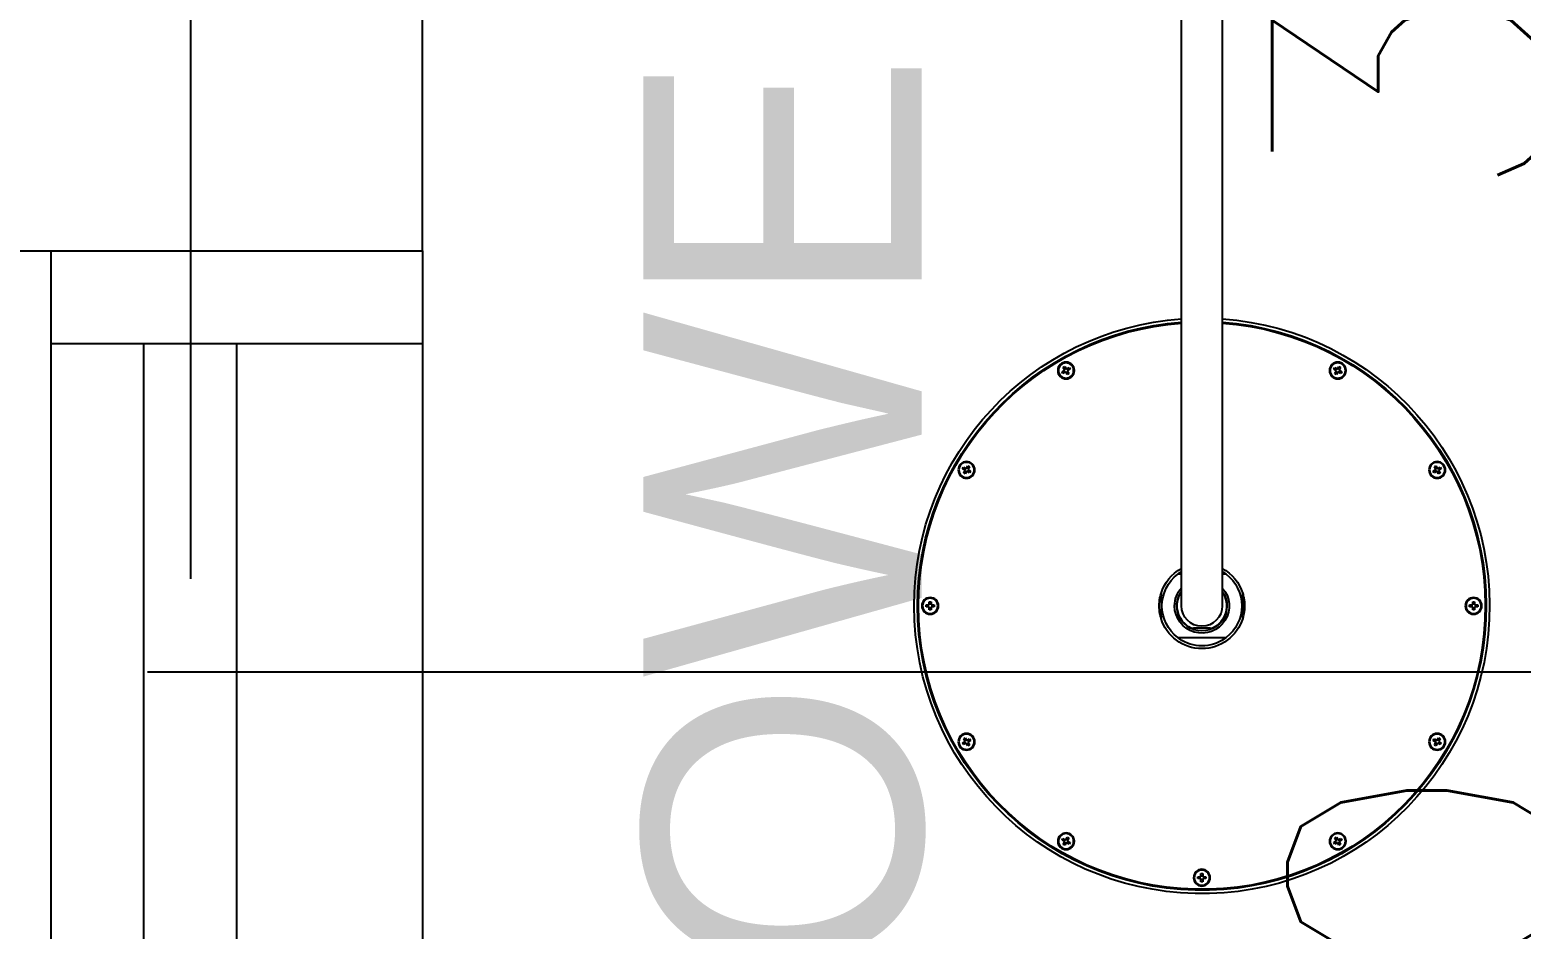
# Model space of a CAD drawing. Header units: centimetres. Extents: x -3744 to 3813, y -6963 to 3597.
# Drawn here: x -1671.1 to -1590.8, y 2651.5 to 2699.9 of the extents above; entities that cross this region are included whole.
import ezdxf

# ---------------------------------------------------------------- set-up
doc = ezdxf.new("R2010")
doc.units = ezdxf.units.CM
doc.header["$LTSCALE"] = 100
doc.header["$MEASUREMENT"] = 0
doc.linetypes.add('GRID$0$GRID$0$XREF GRID$0$GRIDS$0$CENTER', pattern=[2, 1.25, -0.25, 0.25, -0.25])
for name, color, linetype in [('A0-01 FLOOR PLANS$0$BATH FIXTURES', 85, 'Continuous'), ('A0-01 FLOOR PLANS$0$DIM IN', 1, 'Continuous'), ('A0-01 FLOOR PLANS$0$TEXT', 3, 'Continuous'), ('A0-01 FLOOR PLANS$0$WALL-01', 7, 'Continuous'), ('A0-01 FLOOR PLANS$0$WINDOW', 1, 'Continuous'), ('GRID$0$XREF GRID', 11, 'GRID$0$GRID$0$XREF GRID$0$GRIDS$0$CENTER'), ('SOURROUNDING$0$DIM IN', 1, 'Continuous'), ('SOURROUNDING$0$KERBSTONE', 11, 'Continuous'), ('WALL-03', 2, 'Continuous')]:
    doc.layers.add(name, color=color, linetype=linetype)
doc.styles.add('A0-01 FLOOR PLANS$0$22', font='romans.shx')
doc.styles.add('A0-01 FLOOR PLANS$0$ART-PS-1', font='arial.ttf', dxfattribs={"height": 20})
doc.dimstyles.new('A0-01 FLOOR PLANS$0$100', dxfattribs={"dimtxt": 15, "dimasz": 10, "dimexe": 8, "dimexo": 12, "dimgap": 6, "dimtad": 1, "dimdec": 0, "dimzin": 0, "dimdsep": 46, "dimtxsty": 'A0-01 FLOOR PLANS$0$22', "dimblk": 'A0-01 FLOOR PLANS$0$_ARCHTICK', "dimcen": 30, "dimdle": 8, "dimclrd": 1, "dimclre": 1, "dimclrt": 2, "dimadec": 0, "dimazin": 0, "dimtfac": 1, "dimtdec": 0, "dimtmove": 2, "dimatfit": 3, "dimldrblk": 'A0-01 FLOOR PLANS$0$_OBLIQUE', "dimfxl": 100, "dimtolj": 1, "dimtzin": 0, "dimarcsym": 0})

# ---------------------------------------------------------------- blocks, each defined once
blk = doc.blocks.new('GRID')
at = {"layer": 'GRID$0$XREF GRID'}
for p, q in [((-1767.500000000025, 2960.330839349382, 0.00416170728823173), (-1767.500000000025, 522.762848804533)), ((-1969.804241438601, 2630.31999999984), (-230.2361929991446, 2630.319999999839))]:
    blk.add_line(p, q, dxfattribs=at)
blk = doc.blocks.new('A0-01 FLOOR PLANS$0$_ARCHTICK')
at = {"color": 0, "linetype": 'ByBlock', "const_width": 0.15}
blk.add_lwpolyline([(-0.5, -0.5), (0.5, 0.5)], dxfattribs=at)
blk = doc.blocks.new('*D1949')
at = {"layer": 'A0-01 FLOOR PLANS$0$DIM IN', "color": 1, "lineweight": -2, "transparency": 16777216}
for p, q in [((-1755, 2608.665246053815), (-1755, 2570.851951883011)), ((-1520, 2608.665246053815), (-1520, 2570.851951883011)), ((-1763, 2578.851951883011), (-1662.785714285714, 2578.851951883011)), ((-1512, 2578.851951883011), (-1612.214285714286, 2578.851951883011))]:
    blk.add_line(p, q, dxfattribs=at)
at = {"layer": 'Defpoints', "color": 0, "transparency": 16777216}
for p in [(-1755, 2620.665246053815), (-1520, 2620.665246053815), (-1755, 2578.851951883011)]:
    blk.add_point(p, dxfattribs=at)
at = {"layer": 'A0-01 FLOOR PLANS$0$DIM IN', "color": 1, "lineweight": -2, "transparency": 16777216, "xscale": 10, "yscale": 10, "zscale": 10, "rotation": 180}
blk.add_blockref('A0-01 FLOOR PLANS$0$_ARCHTICK', (-1755, 2578.851951883011), dxfattribs=at)
at = {"layer": 'A0-01 FLOOR PLANS$0$DIM IN', "color": 1, "lineweight": -2, "transparency": 16777216, "xscale": 10, "yscale": 10, "zscale": 10}
blk.add_blockref('A0-01 FLOOR PLANS$0$_ARCHTICK', (-1520, 2578.851951883011), dxfattribs=at)
at = {"layer": 'A0-01 FLOOR PLANS$0$DIM IN', "color": 2, "transparency": 16777216, "insert": (-1637.5, 2578.851951883011), "char_height": 15, "attachment_point": 5, "style": 'A0-01 FLOOR PLANS$0$22'}
blk.add_mtext('\\A1;235', dxfattribs=at)
blk = doc.blocks.new('A0-01 FLOOR PLANS$0$_OBLIQUE')
at = {"color": 0, "linetype": 'ByBlock'}
blk.add_line((-0.5, -0.5), (0.5, 0.5), dxfattribs=at)
blk = doc.blocks.new('A0-01 FLOOR PLANS$0$ALW05')
at = {"layer": 'A0-01 FLOOR PLANS$0$WINDOW'}
for p, q in [((-1774.999999999999, 2578.000000000005), (-1774.999999999999, 2648.000000000005)), ((-1769.999999999999, 2578.000000000005), (-1769.999999999999, 2648.000000000005)), ((-1764.999999999999, 2578.000000000005), (-1764.999999999999, 2648.000000000005)), ((-1754.999999999998, 2648.000000000005), (-1754.999999999999, 2578.000000000005))]:
    blk.add_line(p, q, dxfattribs=at)
for points in [[(-1774.999999999998, 2653.000000000005), (-1754.999999999998, 2653.000000000005), (-1754.999999999998, 2648.000000000005), (-1774.999999999998, 2648.000000000005)], [(-1774.999999999999, 2578.000000000005), (-1754.999999999999, 2578.000000000005), (-1754.999999999999, 2573.000000000005), (-1774.999999999999, 2573.000000000005)]]:
    blk.add_lwpolyline(points, close=True, dxfattribs=at)
blk = doc.blocks.new('*D2051')
at = {"layer": 'A0-01 FLOOR PLANS$0$DIM IN', "color": 1, "lineweight": -2, "transparency": 16777216}
for p, q in [((-1687.378761842528, 2565.000000000006), (-1687.378761842528, 2661.000000000006)), ((-1689.604822714541, 2653.000000000006), (-1679.378761842528, 2653.000000000006)), ((-1732.24711420771, 2573.000000000006), (-1679.378761842528, 2573.000000000006))]:
    blk.add_line(p, q, dxfattribs=at)
at = {"layer": 'Defpoints', "color": 0, "transparency": 16777216}
for p in [(-1701.604822714541, 2653.000000000006), (-1687.378761842528, 2653.000000000006), (-1744.24711420771, 2573.000000000006)]:
    blk.add_point(p, dxfattribs=at)
at = {"layer": 'A0-01 FLOOR PLANS$0$DIM IN', "color": 1, "lineweight": -2, "transparency": 16777216, "xscale": 10, "yscale": 10, "zscale": 10}
for p, rotation in [((-1687.378761842528, 2653.000000000006), 90), ((-1687.378761842528, 2573.000000000006), 270)]:
    blk.add_blockref('A0-01 FLOOR PLANS$0$_ARCHTICK', p, dxfattribs=dict(at, rotation=rotation))
at = {"layer": 'A0-01 FLOOR PLANS$0$DIM IN', "color": 2, "transparency": 16777216, "insert": (-1700.878761842527, 2613.000000000006), "char_height": 15, "attachment_point": 5, "rotation": 90, "style": 'A0-01 FLOOR PLANS$0$22'}
blk.add_mtext('\\A1;80', dxfattribs=at)
blk = doc.blocks.new('*D2070')
at = {"layer": 'A0-01 FLOOR PLANS$0$DIM IN', "color": 1, "lineweight": -2, "transparency": 16777216}
for p, q in [((-1687.378761842532, 2645.000000000006), (-1687.378761842532, 2691.000000000007)), ((-1689.604822714541, 2683.000000000007), (-1679.378761842532, 2683.000000000007)), ((-1689.604822714541, 2653.000000000006), (-1679.378761842532, 2653.000000000006))]:
    blk.add_line(p, q, dxfattribs=at)
at = {"layer": 'Defpoints', "color": 0, "transparency": 16777216}
for p in [(-1701.604822714541, 2683.000000000007), (-1687.378761842532, 2683.000000000007), (-1701.604822714541, 2653.000000000006)]:
    blk.add_point(p, dxfattribs=at)
at = {"layer": 'A0-01 FLOOR PLANS$0$DIM IN', "color": 1, "lineweight": -2, "transparency": 16777216, "xscale": 10, "yscale": 10, "zscale": 10}
for p, rotation in [((-1687.378761842532, 2683.000000000007), 90), ((-1687.378761842532, 2653.000000000006), 270)]:
    blk.add_blockref('A0-01 FLOOR PLANS$0$_ARCHTICK', p, dxfattribs=dict(at, rotation=rotation))
at = {"layer": 'A0-01 FLOOR PLANS$0$DIM IN', "color": 2, "transparency": 16777216, "insert": (-1701.710268520677, 2668.000000000006), "char_height": 15, "attachment_point": 5, "rotation": 90, "style": 'A0-01 FLOOR PLANS$0$22'}
blk.add_mtext('\\A1;30', dxfattribs=at)
blk = doc.blocks.new('A0-01 FLOOR PLANS$0$Bath_ShowerHead_D-31_01')
for p, q in [((-1.100000000000364, -13.16999995529659), (-1.100000000000364, -45.06999995529713)), ((1.100000000000364, -45.06999995529713), (1.100000000000364, -13.16999995529659)), ((-7.388301270189913, -36.42308677370329), (-7.53552558883348, -36.50808677370333)), ((-7.53552558883348, -36.50808677370333), (-7.485525588832388, -36.59468931408173)), ((-7.485525588832388, -36.59468931408173), (-7.338301270188822, -36.5096893140817)), ((-7.386698729811542, -36.22586245506045), (-7.47330127018904, -36.27586245505972)), ((-7.47330127018904, -36.27586245505972), (-7.388301270189913, -36.42308677370329)), ((-7.43469722568625, -36.44987349109851), (-7.384697225685159, -36.53647603147692)), ((-7.328485447205821, -36.32669081820677), (-7.41508798758332, -36.37669081820695)), ((-7.301698729810596, -36.37308677370311), (-7.386698729811542, -36.22586245506045)), ((-7.338301270188822, -36.5096893140817), (-7.253301270189695, -36.65691363272526)), ((-7.311514552793597, -36.55608526957894), (-7.224912012416098, -36.50608526957876)), ((-7.15447441116703, -36.28808677370307), (-7.301698729810596, -36.37308677370311)), ((-7.205302774314987, -36.43290259668629), (-7.255302774314259, -36.34630005630788)), ((-7.253301270189695, -36.65691363272526), (-7.166698729810378, -36.60691363272508)), ((-7.251698729811324, -36.45968931408152), (-7.104474411167757, -36.37468931408239)), ((-7.166698729810378, -36.60691363272508), (-7.251698729811324, -36.45968931408152)), ((-7.104474411167757, -36.37468931408239), (-7.15447441116703, -36.28808677370307)), ((7.15447441116703, -36.28808677370307), (7.104474411167757, -36.37468931408239)), ((7.104474411167757, -36.37468931408239), (7.251698729811324, -36.45968931408152)), ((7.301698729810596, -36.37308677370311), (7.15447441116703, -36.28808677370307)), ((7.251698729811324, -36.45968931408152), (7.166698729810378, -36.60691363272508)), ((7.166698729810378, -36.60691363272508), (7.253301270189695, -36.65691363272526)), ((7.255302774314259, -36.34630005630788), (7.205302774314987, -36.43290259668629)), ((7.224912012416098, -36.50608526957876), (7.311514552793597, -36.55608526957894)), ((7.253301270189695, -36.65691363272526), (7.338301270188822, -36.5096893140817)), ((7.386698729811542, -36.22586245506045), (7.301698729810596, -36.37308677370311)), ((7.415087987585139, -36.37669081820695), (7.328485447205821, -36.32669081820677)), ((7.338301270188822, -36.5096893140817), (7.485525588832388, -36.59468931408173)), ((7.384697225685159, -36.53647603147692), (7.43469722568625, -36.44987349109851)), ((7.47330127018904, -36.27586245505972), (7.386698729811542, -36.22586245506045)), ((7.388301270189913, -36.42308677370329), (7.47330127018904, -36.27586245505972)), ((7.53552558883348, -36.50808677370333), (7.388301270189913, -36.42308677370329)), ((7.485525588832388, -36.59468931408173), (7.53552558883348, -36.50808677370333)), ((-12.84413750023668, -41.64669868510737), (-12.89413750023778, -41.73330122548577)), ((-12.89413750023778, -41.73330122548577), (-12.74691318159421, -41.81830122548581)), ((-12.69691318159312, -41.7316986851074), (-12.84413750023668, -41.64669868510737)), ((-12.74330913708945, -41.70491196771218), (-12.79330913709055, -41.79151450809059)), ((-12.61191318159399, -41.58447436646475), (-12.69691318159312, -41.7316986851074)), ((-12.58352392382039, -41.73530272961125), (-12.67012646419789, -41.68530272961107)), ((-12.52531064121467, -41.63447436646402), (-12.61191318159399, -41.58447436646475)), ((-12.6103106412138, -41.78169868510759), (-12.52531064121467, -41.63447436646402)), ((-12.46308632257205, -41.86669868510762), (-12.6103106412138, -41.78169868510759)), ((12.61031064121562, -41.78169868510759), (12.46308632257205, -41.86669868510762)), ((12.61191318159399, -41.58447436646475), (12.52531064121467, -41.63447436646402)), ((12.52531064121467, -41.63447436646402), (12.61031064121562, -41.78169868510759)), ((12.67012646419789, -41.68530272961107), (12.58352392382039, -41.73530272961125)), ((12.69691318159312, -41.7316986851074), (12.61191318159399, -41.58447436646475)), ((12.84413750023668, -41.64669868510737), (12.69691318159312, -41.7316986851074)), ((12.79330913709055, -41.79151450809059), (12.74330913708945, -41.70491196771218)), ((12.74691318159421, -41.81830122548581), (12.89413750023778, -41.73330122548577)), ((12.89413750023778, -41.73330122548577), (12.84413750023668, -41.64669868510737)), ((-12.74691318159421, -41.81830122548581), (-12.83191318159334, -41.96552554412938)), ((-12.83191318159334, -41.96552554412938), (-12.74531064121584, -42.01552554412956)), ((-12.77369989898762, -41.86469718098215), (-12.68709735861012, -41.91469718098233)), ((-12.74531064121584, -42.01552554412956), (-12.66031064121489, -41.86830122548599)), ((-12.66031064121489, -41.86830122548599), (-12.51308632257133, -41.95330122548603)), ((-12.61391468571856, -41.89508794288122), (-12.56391468571928, -41.80848540250281)), ((-12.51308632257133, -41.95330122548603), (-12.46308632257205, -41.86669868510762)), ((12.46308632257205, -41.86669868510762), (12.51308632257133, -41.95330122548603)), ((12.51308632257133, -41.95330122548603), (12.66031064121489, -41.86830122548599)), ((12.56391468571928, -41.80848540250281), (12.61391468571856, -41.89508794288122)), ((12.66031064121489, -41.86830122548599), (12.74531064121584, -42.01552554412956)), ((12.68709735861012, -41.91469718098233), (12.77369989898762, -41.86469718098215)), ((12.74531064121584, -42.01552554412956), (12.83191318159334, -41.96552554412938)), ((12.83191318159334, -41.96552554412938), (12.74691318159421, -41.81830122548581)), ((-1.100000000000364, -45.06999995529713), (-1.100000000000364, -49.11999995529641)), ((1.100000000000364, -49.11999995529641), (1.100000000000364, -45.06999995529713)), ((-1.30291288974513, -47.41999995529659), (-1.103080432192655, -47.41999995529659)), ((1.104911773078129, -47.41999995529659), (1.30291288974513, -47.41999995529659)), ((-14.69000000000051, -48.89999995529706), (-14.69000000000051, -49.06999995529713)), ((-14.59000000000015, -48.89999995529706), (-14.69000000000051, -48.89999995529706)), ((-14.59000000000015, -49.06999995529713), (-14.59000000000015, -48.89999995529706)), ((-2.199999999998909, -49.78633320525569), (-2.199999999998909, -48.45366670533895)), ((2.199999999998909, -48.45366670533895), (2.199999999998909, -49.78633320525569)), ((14.69000000000051, -48.89999995529706), (14.59000000000015, -48.89999995529706)), ((14.59000000000015, -48.89999995529706), (14.59000000000015, -49.06999995529713)), ((14.69000000000051, -49.06999995529713), (14.69000000000051, -48.89999995529706)), ((-14.86000000000058, -49.06999995529713), (-14.86000000000058, -49.16999995529659)), ((-14.69000000000051, -49.06999995529713), (-14.86000000000058, -49.06999995529713)), ((-14.86000000000058, -49.16999995529659), (-14.69000000000051, -49.16999995529659)), ((-14.74357343479096, -49.06999995529713), (-14.74357343479096, -49.16999995529659)), ((-14.59000000000015, -49.01642652050668), (-14.69000000000051, -49.01642652050668)), ((-14.69000000000051, -49.16999995529659), (-14.69000000000051, -49.33999995529666)), ((-14.69000000000051, -49.22357339008795), (-14.59000000000015, -49.22357339008795)), ((-14.69000000000051, -49.33999995529666), (-14.59000000000015, -49.33999995529666)), ((-14.42000000000007, -49.06999995529713), (-14.59000000000015, -49.06999995529713)), ((-14.59000000000015, -49.16999995529659), (-14.42000000000007, -49.16999995529659)), ((-14.59000000000015, -49.33999995529666), (-14.59000000000015, -49.16999995529659)), ((-14.53642656520969, -49.16999995529659), (-14.53642656520969, -49.06999995529713)), ((-14.42000000000007, -49.16999995529659), (-14.42000000000007, -49.06999995529713)), ((14.59000000000015, -49.06999995529713), (14.42000000000007, -49.06999995529713)), ((14.42000000000007, -49.06999995529713), (14.42000000000007, -49.16999995529659)), ((14.42000000000007, -49.16999995529659), (14.59000000000015, -49.16999995529659)), ((14.53642656520969, -49.06999995529713), (14.53642656520969, -49.16999995529659)), ((14.69000000000051, -49.01642652050668), (14.59000000000015, -49.01642652050668)), ((14.59000000000015, -49.16999995529659), (14.59000000000015, -49.33999995529666)), ((14.59000000000015, -49.22357339008704), (14.69000000000051, -49.22357339008704)), ((14.59000000000015, -49.33999995529666), (14.69000000000051, -49.33999995529666)), ((14.86000000000058, -49.06999995529713), (14.69000000000051, -49.06999995529713)), ((14.69000000000051, -49.33999995529666), (14.69000000000051, -49.16999995529659)), ((14.69000000000051, -49.16999995529659), (14.86000000000058, -49.16999995529659)), ((14.74357343479096, -49.16999995529659), (14.74357343479096, -49.06999995529713)), ((14.86000000000058, -49.16999995529659), (14.86000000000058, -49.06999995529713)), ((-0.4454211490265152, -50.31999995529713), (-0.5734980383585935, -50.31999995529713)), ((-0.4454211490265152, -50.31999995529713), (0.4454211490265152, -50.31999995529713)), ((0.5734980383585935, -50.31999995529713), (0.4454211490265152, -50.31999995529713)), ((-1.005592155059276, -50.81999995529713), (-1.30291288974513, -50.81999995529713)), ((-0.9002885242789489, -50.81999995529713), (-1.005592155059276, -50.81999995529713)), ((0.9002885242789489, -50.81999995529713), (-0.9002885242789489, -50.81999995529713)), ((1.005592155059276, -50.81999995529713), (0.9002885242789489, -50.81999995529713)), ((1.30291288974513, -50.81999995529713), (1.005592155059276, -50.81999995529713)), ((-12.74531064121584, -56.22447436646416), (-12.83191318159334, -56.27447436646435)), ((-12.66031064121489, -56.37169868510773), (-12.74531064121584, -56.22447436646416)), ((12.74531064121584, -56.22447436646416), (12.66031064121489, -56.37169868510773)), ((12.83191318159334, -56.27447436646435), (12.74531064121584, -56.22447436646416)), ((-12.74691318159421, -56.42169868510791), (-12.89413750023778, -56.50669868510795)), ((-12.89413750023778, -56.50669868510795), (-12.84413750023668, -56.59330122548636)), ((-12.84413750023668, -56.59330122548636), (-12.69691318159312, -56.50830122548632)), ((-12.83191318159334, -56.27447436646435), (-12.74691318159421, -56.42169868510791)), ((-12.79330913709055, -56.44848540250314), (-12.74330913708945, -56.53508794288155)), ((-12.68709735861012, -56.32530272961139), (-12.77369989898762, -56.37530272961067)), ((-12.69691318159312, -56.50830122548632), (-12.61191318159217, -56.65552554412989)), ((-12.67012646419789, -56.55469718098266), (-12.58352392382039, -56.50469718098248)), ((-12.51308632257133, -56.28669868510769), (-12.66031064121489, -56.37169868510773)), ((-12.56391468571928, -56.43151450809091), (-12.61391468571856, -56.34491196771251)), ((-12.61191318159217, -56.65552554412989), (-12.52531064121467, -56.6055255441297)), ((-12.6103106412138, -56.45830122548614), (-12.46308632257205, -56.3733012254861)), ((-12.52531064121467, -56.6055255441297), (-12.6103106412138, -56.45830122548614)), ((-12.46308632257205, -56.3733012254861), (-12.51308632257133, -56.28669868510769)), ((12.51308632257133, -56.28669868510769), (12.46308632257205, -56.3733012254861)), ((12.46308632257205, -56.3733012254861), (12.61031064121562, -56.45830122548614)), ((12.66031064121489, -56.37169868510773), (12.51308632257133, -56.28669868510769)), ((12.61031064121562, -56.45830122548614), (12.52531064121467, -56.6055255441297)), ((12.52531064121467, -56.6055255441297), (12.61191318159399, -56.65552554412989)), ((12.61391468571856, -56.34491196771251), (12.56391468571928, -56.43151450809091)), ((12.58352392382039, -56.50469718098248), (12.67012646419789, -56.55469718098266)), ((12.61191318159399, -56.65552554412989), (12.69691318159312, -56.50830122548632)), ((12.77369989898762, -56.37530272961067), (12.68709735861012, -56.32530272961139)), ((12.69691318159312, -56.50830122548632), (12.84413750023668, -56.59330122548636)), ((12.74330913708945, -56.53508794288155), (12.79330913709055, -56.44848540250314)), ((12.74691318159421, -56.42169868510791), (12.83191318159334, -56.27447436646435)), ((12.89413750023778, -56.50669868510795), (12.74691318159421, -56.42169868510791)), ((12.84413750023668, -56.59330122548636), (12.89413750023778, -56.50669868510795)), ((-7.485525588832388, -61.64531059651199), (-7.53552558883348, -61.7319131368904)), ((-7.53552558883348, -61.7319131368904), (-7.388301270189913, -61.81691313689043)), ((-7.338301270188822, -61.73031059651203), (-7.485525588832388, -61.64531059651199)), ((-7.388301270189913, -61.81691313689043), (-7.47330127018904, -61.96413745553309)), ((-7.384697225685159, -61.7035238791168), (-7.43469722568625, -61.79012641949521)), ((-7.41508798758332, -61.86330909238677), (-7.328485447205821, -61.91330909238695)), ((-7.386698729811542, -62.01413745553418), (-7.301698729810596, -61.86691313689062)), ((-7.253301270189695, -61.58308627786846), (-7.338301270188822, -61.73031059651203)), ((-7.224912012416098, -61.73391464101496), (-7.311514552793597, -61.68391464101569)), ((-7.301698729810596, -61.86691313689062), (-7.15447441116703, -61.95191313688974)), ((-7.255302774314259, -61.89369985428584), (-7.205302774314987, -61.80709731390652)), ((-7.166698729810378, -61.63308627786864), (-7.253301270189695, -61.58308627786846)), ((-7.251698729811324, -61.7803105965113), (-7.166698729810378, -61.63308627786864)), ((-7.104474411167757, -61.86531059651224), (-7.251698729811324, -61.7803105965113)), ((-7.15447441116703, -61.95191313688974), (-7.104474411167757, -61.86531059651224)), ((7.251698729811324, -61.7803105965113), (7.104474411167757, -61.86531059651224)), ((7.104474411167757, -61.86531059651224), (7.15447441116703, -61.95191313688974)), ((7.15447441116703, -61.95191313688974), (7.301698729810596, -61.86691313689062)), ((7.253301270189695, -61.58308627786846), (7.166698729810378, -61.63308627786864)), ((7.166698729810378, -61.63308627786864), (7.251698729811324, -61.7803105965113)), ((7.205302774314987, -61.80709731390652), (7.255302774314259, -61.89369985428584)), ((7.311514552793597, -61.68391464101569), (7.224912012416098, -61.73391464101496)), ((7.338301270188822, -61.73031059651203), (7.253301270189695, -61.58308627786846)), ((7.301698729810596, -61.86691313689062), (7.386698729811542, -62.01413745553327)), ((7.328485447205821, -61.91330909238695), (7.415087987585139, -61.86330909238677)), ((7.485525588832388, -61.64531059651199), (7.338301270188822, -61.73031059651203)), ((7.43469722568625, -61.79012641949521), (7.384697225685159, -61.7035238791168)), ((7.388301270189913, -61.81691313689043), (7.53552558883348, -61.7319131368904)), ((7.47330127018904, -61.96413745553309), (7.388301270189913, -61.81691313689043)), ((7.53552558883348, -61.7319131368904), (7.485525588832388, -61.64531059651199)), ((-7.47330127018904, -61.96413745553309), (-7.386698729811542, -62.01413745553418)), ((7.386698729811542, -62.01413745553327), (7.47330127018904, -61.96413745553309)), ((-0.05000000000109139, -63.70999995529655), (-0.2199999999993452, -63.70999995529655)), ((-0.2199999999993452, -63.70999995529655), (-0.2199999999993452, -63.80999995529692)), ((-0.2199999999993452, -63.80999995529692), (-0.05000000000109139, -63.80999995529692)), ((-0.1035734347915422, -63.70999995529655), (-0.1035734347915422, -63.80999995529692)), ((0.05000000000109139, -63.53999995529648), (-0.05000000000109139, -63.53999995529648)), ((-0.05000000000109139, -63.53999995529648), (-0.05000000000109139, -63.70999995529655)), ((0.05000000000109139, -63.6564265205061), (-0.05000000000109139, -63.6564265205061)), ((-0.05000000000109139, -63.80999995529692), (-0.05000000000109139, -63.97999995529699)), ((-0.05000000000109139, -63.86357339008737), (0.05000000000109139, -63.86357339008737)), ((-0.05000000000109139, -63.97999995529699), (0.05000000000109139, -63.97999995529699)), ((0.05000000000109139, -63.70999995529655), (0.05000000000109139, -63.53999995529648)), ((0.2199999999993452, -63.70999995529655), (0.05000000000109139, -63.70999995529655)), ((0.05000000000109139, -63.80999995529692), (0.2199999999993452, -63.80999995529692)), ((0.05000000000109139, -63.97999995529699), (0.05000000000109139, -63.80999995529692)), ((0.1035734347915422, -63.80999995529692), (0.1035734347915422, -63.70999995529655)), ((0.2199999999993452, -63.80999995529692), (0.2199999999993452, -63.70999995529655))]:
    blk.add_line(p, q)
for centre, radius in [((-7.319999999999709, -36.4413880438924), 0.4500000000000036), ((-7.319999999999709, -36.4413880438924), 0.41), ((7.319999999999709, -36.4413880438924), 0.4500000000000021), ((7.319999999999709, -36.4413880438924), 0.41), ((-12.678611911404, -41.7999999552967), 0.4500000000000028), ((-12.678611911404, -41.7999999552967), 0.41), ((12.678611911404, -41.7999999552967), 0.4500000000000028), ((12.678611911404, -41.7999999552967), 0.41), ((-14.63999999999942, -49.11999995529641), 0.4500000000000027), ((-14.63999999999942, -49.11999995529641), 0.41), ((14.64000000000124, -49.11999995529641), 0.4500000000000027), ((14.64000000000124, -49.11999995529641), 0.41), ((-12.678611911404, -56.43999995529703), 0.4500000000000028), ((-12.678611911404, -56.43999995529703), 0.41), ((12.678611911404, -56.43999995529703), 0.4500000000000028), ((12.678611911404, -56.43999995529703), 0.41), ((-7.319999999999709, -61.79861186670132), 0.4500000000000018), ((-7.319999999999709, -61.79861186670132), 0.41), ((7.319999999999709, -61.79861186670132), 0.4500000000000063), ((7.319999999999709, -61.79861186670132), 0.41), ((0, -63.75999995529673), 0.4500000000000027), ((0, -63.75999995529673), 0.41)]:
    blk.add_circle(centre, radius)
for centre, radius, start, end in [((0, -49.11999995529641), 15.49947177821083, 94.069711919871, 0), ((0, -49.11999995529641), 15.49947177821083, 0, 85.93028808012899), ((0, -49.11999995529641), 15.32, 94.11746982091654, 0), ((0, -49.11999995529641), 15.29965095187126, 94.12295565949746, 0), ((0, -49.11999995529641), 15.29, 94.12556254848941, 0), ((0, -49.11999995529641), 15.27, 94.1309754121997, 0), ((0, -49.11999995529641), 15.32, 0, 85.88253017908346), ((0, -49.11999995529641), 15.29965095187126, 0, 85.87704434050255), ((0, -49.11999995529641), 15.29, 0, 85.87443745151059), ((0, -49.11999995529641), 15.27, 0, 85.86902458780033), ((0, -49.11999995529641), 2.299999999999999, 118.5718781423593, 162.9284308454813), ((1.818989403545856e-12, -49.11999995529914), 2.15000000000268, 124.36365654854, 127.2488491497537), ((0, -49.11999995529641), 2.150000000000001, 120.7723247679612, 124.36365654854), ((0, -49.11999995529641), 2.299999999999999, 17.07156915451867, 61.42812185764073), ((0, -49.11999995529641), 2.150000000000001, 55.63634345145996, 59.22767523203881), ((-1.818989403545856e-12, -49.11999995530005), 2.150000000003826, 52.75115085024629, 55.63634345145996), ((0, -49.11999995529641), 2.149999999999998, 127.2488491497537, 232.7511508502463), ((0, -49.11999995529641), 1.47, 138.4432736979689, 0), ((0, -49.11999995529641), 1.47, 0, 41.55672630203113), ((0, -49.11999995529641), 2.149999999999998, 307.2488491497537, 52.75115085024629), ((0, -49.11999995529641), 2.3, 169.228045802771, 190.771954197229), ((0, -49.11999995529641), 2.300000000000183, 162.9300573147732, 169.228045802771), ((-2.170000000000073, -48.45366670533895), 0.03000000000000017, 162.9300573147732, 180), ((0, -49.11999995529641), 1.35, 144.569055312754, 0), ((0, -49.11999995529641), 1.330000000000002, 145.7986845451072, 244.4561633887855), ((0, -49.11999995529641), 1.330000000000002, 295.5438366112144, 34.20131545489278), ((0, -49.11999995529641), 1.35, 0, 35.43094468724605), ((0, -49.11999995529641), 2.299999999999717, 10.77195419722895, 17.06994268522682), ((2.170000000000073, -48.45366670533895), 0.02999999999999974, 0, 17.06994268522682), ((0, -49.11999995529641), 2.3, 349.228045802771, 10.77195419722895), ((0, -49.11999995529641), 2.299999999999733, 190.771954197229, 197.0699426852268), ((-2.170000000000073, -49.78633320525569), 0.02999999999999974, 180, 197.0699426852268), ((0, -49.11999995529641), 2.300000000000001, 197.0715691545187, 342.9284308454813), ((0, -49.11999995529641), 1.1, 180, 0), ((0, -49.11999995529641), 2.299999999999562, 342.9300573147731, 349.228045802771), ((2.170000000000073, -49.78633320525569), 0.03000000000000017, 342.9300573147731, 0), ((-1.818989403545856e-12, -49.11999995530005), 2.149999999996397, 232.751150850116, 235.6363434514599), ((0, -49.11999995529641), 2.150000000000001, 235.6363434514599, 304.36365654854), ((-1.818989403545856e-12, -49.11999995529459), 2.150000000002235, 304.36365654854, 307.2488491497537)]:
    blk.add_arc(centre, radius, start, end)
for centre, major_axis, ratio, start_param, end_param in [((-2.169981083761741, -48.45360510528826), (-0.02867816410351971, 0.008806980393410992), 0.9892074026149392, 0, 0.2885509740072024), ((2.169981083761741, -48.45360510528826), (-0.02867816410350651, -0.008806980393438746), 0.9892074026151049, 2.853041679581771, 3.141592653698179), ((-2.169981083761741, -49.78639480530546), (-0.02867816410032747, -0.008806980404008076), 0.9892074026117869, 5.994634332807482, 6.283185307179586), ((2.169981083761741, -49.78639480530546), (0.0286781641004756, -0.008806980403819326), 0.9892074026104183, 5.172586389808452e-14, 0.2885509743638515)]:
    blk.add_ellipse(centre, major_axis=major_axis, ratio=ratio, start_param=start_param, end_param=end_param)
blk = doc.blocks.new('A0-01 FLOOR PLANS')
at = {"layer": 'A0-01 FLOOR PLANS$0$WALL-01'}
for p, q in [((-1755, 2653.000000000005), (-1755, 2683.000000000005)), ((-1780, 2653.000000000005), (-1755, 2653.000000000005))]:
    blk.add_line(p, q, dxfattribs=at)
at = {"layer": 'A0-01 FLOOR PLANS$0$BATH FIXTURES', "xscale": -1}
blk.add_blockref('A0-01 FLOOR PLANS$0$Bath_ShowerHead_D-31_01', (-1712.999999999999, 2682.999999955302), dxfattribs=at)
at = {"layer": 'A0-01 FLOOR PLANS$0$WALL-01'}
blk.add_blockref('GRID', (0, 0), dxfattribs=at)
at = {"layer": 'A0-01 FLOOR PLANS$0$WINDOW'}
blk.add_blockref('A0-01 FLOOR PLANS$0$ALW05', (0, 0), dxfattribs=at)
at = {"layer": 'A0-01 FLOOR PLANS$0$TEXT', "style": 'A0-01 FLOOR PLANS$0$ART-PS-1'}
blk.add_text('SHOWER', height=15, rotation=90, dxfattribs=at).set_placement((-1728.093479609553, 2584.574462829807))
at = {"layer": 'A0-01 FLOOR PLANS$0$DIM IN'}
dim = blk.add_linear_dim(base=(-1687.378761842532, 2683.000000000007), p1=(-1701.60482271454, 2653.000000000005), p2=(-1701.60482271454, 2683.000000000006), angle=90, dimstyle='A0-01 FLOOR PLANS$0$100', override={"dimfxl": 0.075}, dxfattribs=at)
dim.commit()
dim.dimension.update_dxf_attribs({"geometry": '*D2070', "text_midpoint": (-1701.710268520677, 2668.000000000006), "dimtype": 128})
dim = blk.add_linear_dim(base=(-1687.378761842528, 2653.000000000006), p1=(-1744.24711420771, 2573.000000000005), p2=(-1701.60482271454, 2653.000000000005), angle=90, dimstyle='A0-01 FLOOR PLANS$0$100', override={"dimfxl": 0.075}, dxfattribs=at)
dim.commit()
dim.dimension.update_dxf_attribs({"geometry": '*D2051', "text_midpoint": (-1700.878761842527, 2613.000000000006)})
dim = blk.add_linear_dim(base=(-1755, 2578.851951883011), p1=(-1520, 2620.665246053815), p2=(-1755, 2620.665246053815), dimstyle='A0-01 FLOOR PLANS$0$100', override={"dimfxl": 0.075}, dxfattribs=at)
dim.commit()
dim.dimension.update_dxf_attribs({"geometry": '*D1949', "text_midpoint": (-1637.5, 2578.851951883011), "dimtype": 128})
blk = doc.blocks.new('SOURROUNDING')
at = {"layer": 'SOURROUNDING$0$KERBSTONE', "lineweight": 13}
h = blk.add_hatch(dxfattribs=at)
h.set_pattern_fill('AR-HBONE', color=252, scale=5, angle=90)
h.set_pattern_definition([(135, (0, 0), (-28.2842712474619, 1.731912112470987e-15), [60, -20]), (225, (-14.142135625, 14.142135625), (-28.2842712474619, 3.9523581617213e-15), [60, -20])])
h.paths.add_polyline_path([(-174.9999999999995, 1001.388733368148), (-180.2372202335287, 999.4018025608985), (-174.9999999999998, 1003.262964355024), (-174.9999999999975, 1910.06746708433), (-189.1883495621125, 1904.684598388356), (-174.9999999999975, 1915.145016474309), (-174.9999999999975, 1965.254414543792), (-177.7862639594871, 1965.570847487486), (-174.9999999999973, 1966.160834471921), (-174.9999999999961, 2515.31407094349), (-190.9484910254077, 2509.26342828679), (-174.9999999999961, 2521.021517783776), (-174.9999999999959, 2569.633347105632), (-179.5464054227816, 2570.14967738592), (-174.9999999999961, 2571.112371539958), (-174.9999999999957, 2808.000000000006), (-890.000000000025, 2808.000000000006), (-890.000000000025, 3028), (-1810.000000000075, 3028), (-1810.000000000024, 2511.189775922623), (-1925.000000000019, 2511.189775922612), (-1925.00000000004, 1979.719852353628), (-1810.000000000056, 1979.719852353628), (-1809.999999999347, 775.0000000018035), (-3028, 775.0000000018031), (-3028, 650.0000000018035), (-2728, 650.0000000018035), (-2447.999999999999, 650.000000001804), (-2428, 650.0000000018035), (-1382.065571825893, 650.0000000018035), (-1382.065571825892, 25.00000000000011), (-1257.585336144932, 25.00000000000011), (-1257.065571825896, 25.00000000316902), (-857.0655718258947, 24.99999999999989), (-732.0659801441941, 25), (-732.065571825893, 667.9999999999965), (-175.0000000000002, 668.000000000032)])
h.paths.add_polyline_path([(-1685, 828.0000000000057), (-1685, 2748.000000000005), (-1220, 2748.000000000005), (-1220, 2193.000000000006), (-890, 2193.000000000006), (-890, 2683.000000000005), (-300, 2683.000000000006), (-300, 788.0000000000057), (-589.9999999999995, 788.0000000000057), (-589.9999999999997, 793.0000000000057), (-817, 793.0000000000055), (-817, 713.0000000000298), (-1286.116348528466, 712.9999999999948), (-1287.5, 828.0000000000058)], flags=16)
h.paths.add_polyline_path([(-1798.226780842823, 1621.662886067414), (-1726.107733223775, 1621.662886067414), (-1726.107733223775, 1641.162886067414), (-1798.226780842823, 1641.162886067414)], flags=16)
h.paths.add_polyline_path([(-1563.971165272614, 2964.650889992762), (-999.200087509995, 2964.650889992762), (-999.200087509995, 3018.338407045968), (-1563.971165272614, 3018.338407045968)], flags=16)
at = {"layer": 'SOURROUNDING$0$DIM IN'}
blk.add_blockref('A0-01 FLOOR PLANS', (105, 35.00000000000091), dxfattribs=at)

msp = doc.modelspace()

# ---------------------------------------------------------------- block references
at = {"layer": 'WALL-03'}
msp.add_blockref('SOURROUNDING', (0, 0), dxfattribs=at)

doc.saveas('drawing.dxf')
